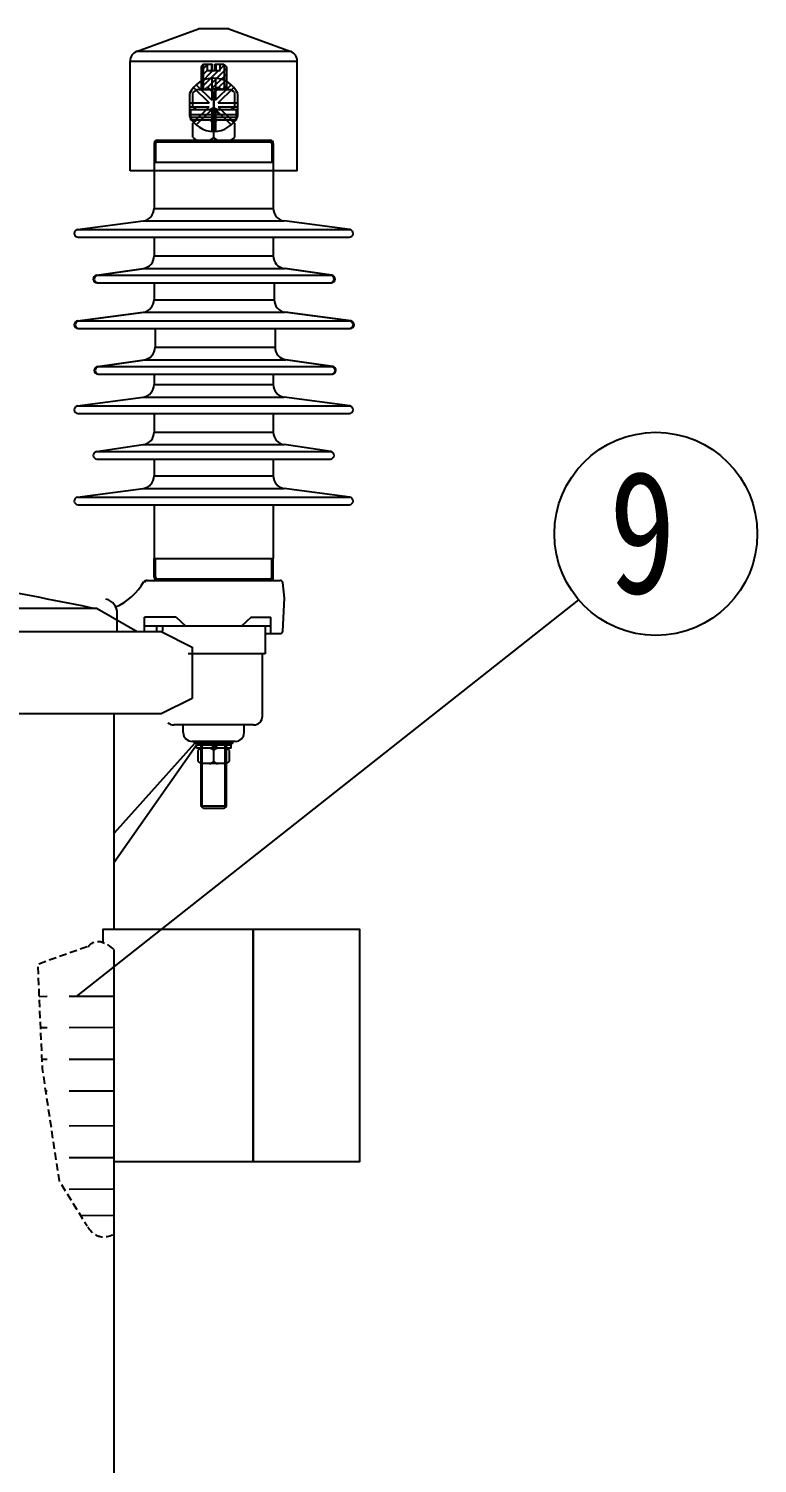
# Model space of a CAD drawing. Header units: millimetres. Extents: x 14764 to 276930, y -11609 to 135619.
# Drawn here: x 269970 to 270258, y 132417 to 132982 of the extents above; entities that cross this region are included whole.
import ezdxf

# ---------------------------------------------------------------- set-up
doc = ezdxf.new("R2010")
doc.units = ezdxf.units.MM
doc.header["$LTSCALE"] = 23.1
doc.linetypes.add('HIDDEN', pattern=[0.375, 0.25, -0.125])
doc.layers.get('0').update_dxf_attribs({"linetype": 'CONTINUOUS'})
doc.layers.add('PL', color=5, linetype='CONTINUOUS')
doc.styles.get("Standard").update_dxf_attribs({"font": 'txt', "width": 0.8})

msp = doc.modelspace()

# ---------------------------------------------------------------- hatches: boundary and pattern name
at = {"linetype": 'ByBlock', "lineweight": 25, "ltscale": 0.5}
h = msp.add_hatch(dxfattribs=at)
h.set_pattern_fill('ANSI31', color=0, scale=0.5, style=0)
h.set_pattern_definition([(45, (333785.9541, 142077.3504), (-1.122532015, 1.122532015), [])])
edge = h.paths.add_edge_path()
edge.add_line((270039.1098, 132968.0527), (270038.3098, 132967.2527))
edge.add_line((270038.3098, 132967.2527), (270038.3098, 132958.9727))
edge.add_spline(control_points=[(270038.3098, 132958.9727), (270038.5791, 132958.791), (270038.8483, 132958.6093), (270039.1098, 132958.4956)], knot_values=[0, 0, 0, 0, 0.80577073, 0.80577073, 0.80577073, 0.80577073], degree=3, periodic=0)
edge.add_line((270039.1098, 132958.4956), (270039.1098, 132968.0527))
edge = h.paths.add_edge_path()
edge.add_line((270047.5098, 132968.0527), (270047.3098, 132968.2527))
edge.add_line((270047.3098, 132968.2527), (270045.8098, 132968.2527))
edge.add_line((270045.8098, 132968.2527), (270045.8098, 132965.7527))
edge.add_line((270045.8098, 132965.7527), (270040.8098, 132965.7527))
edge.add_line((270040.8098, 132965.7527), (270040.8098, 132968.2527))
edge.add_line((270040.8098, 132968.2527), (270039.3098, 132968.2527))
edge.add_line((270039.3098, 132968.2527), (270039.1098, 132968.0527))
edge.add_line((270039.1098, 132968.0527), (270039.1098, 132958.4956))
edge.add_spline(control_points=[(270039.1098, 132958.4956), (270039.4104, 132958.3651), (270040.0491, 132958.2757), (270040.9196, 132959.6579), (270041.5267, 132958.5236), (270041.9157, 132958.2695), (270041.9468, 132958.2516)], knot_values=[0.80577073, 0.80577073, 0.80577073, 0.80577073, 1.7319355, 2.84261248, 4.13342635, 4.24435995, 4.24435995, 4.24435995, 4.24435995], degree=3, periodic=0)
edge.add_line((270041.9468, 132958.2516), (270042.9569, 132958.2516))
edge.add_spline(control_points=[(270042.9569, 132958.2516), (270043.6882, 132958.5247), (270045.2249, 132959.7548), (270046.7302, 132958.0497), (270047.4224, 132958.5923), (270047.5098, 132958.6553)], knot_values=[5.35345922, 5.35345922, 5.35345922, 5.35345922, 7.61653516, 9.67877515, 9.97904513, 9.97904513, 9.97904513, 9.97904513], degree=3, periodic=0)
edge.add_spline(control_points=[(270048.3098, 132958.5433), (270048.1531, 132958.6769), (270047.8857, 132958.9048), (270047.6205, 132958.7351), (270047.5098, 132958.6553)], knot_values=[9.97904513, 9.97904513, 9.97904513, 9.97904513, 10.51765451, 10.89809679, 10.89809679, 10.89809679, 10.89809679], degree=3, periodic=0)
edge.add_line((270047.5098, 132958.6553), (270047.5098, 132968.0527))
edge = h.paths.add_edge_path()
edge.add_line((270048.3098, 132967.2527), (270047.5098, 132968.0527))
edge.add_line((270047.5098, 132968.0527), (270047.5098, 132958.6553))
edge.add_spline(control_points=[(270047.5098, 132958.6553), (270047.6205, 132958.7351), (270047.8857, 132958.9048), (270048.1531, 132958.6769), (270048.3098, 132958.5433)], knot_values=[9.97904513, 9.97904513, 9.97904513, 9.97904513, 10.35948741, 10.89809679, 10.89809679, 10.89809679, 10.89809679], degree=3, periodic=0)
edge.add_line((270048.3098, 132958.5433), (270048.3098, 132967.2527))

# ---------------------------------------------------------------- linework, layer by layer
at = {"color": 0, "linetype": 'ByBlock', "lineweight": 25, "ltscale": 0.5}
for p, q in [((270012.9206, 132973.2196), (270037.3098, 132982.2527)), ((270049.3098, 132982.2527), (270037.3098, 132982.2527)), ((270049.3098, 132982.2527), (270073.6991, 132973.2196)), ((270073.6991, 132973.2196), (270012.9206, 132973.2196)), ((270010.3098, 132926.2527), (270010.3098, 132969.4686)), ((270010.3098, 132969.4686), (270076.3098, 132969.4686)), ((270039.3098, 132968.2527), (270038.3098, 132967.2527)), ((270038.3098, 132967.2527), (270038.3098, 132958.2516)), ((270039.1098, 132968.0527), (270039.1098, 132958.2516)), ((270039.3098, 132968.2527), (270042.8098, 132968.2527)), ((270040.8098, 132965.7527), (270040.8098, 132968.2527)), ((270040.8098, 132965.7527), (270045.8098, 132965.7527)), ((270042.5169, 132966.0811), (270042.5169, 132967.9243)), ((270042.8098, 132965.7527), (270042.8098, 132968.2527)), ((270043.8098, 132968.2527), (270043.8098, 132965.7527)), ((270043.8098, 132968.2527), (270047.3098, 132968.2527)), ((270044.1027, 132967.8855), (270044.1027, 132966.1199)), ((270045.8098, 132965.7527), (270045.8098, 132968.2527)), ((270047.3098, 132968.2527), (270048.3098, 132967.2527)), ((270047.5098, 132968.0527), (270047.5098, 132958.2516)), ((270048.3098, 132967.2527), (270048.3098, 132958.2516)), ((270076.3098, 132926.2527), (270076.3098, 132969.4686)), ((270035.3738, 132959.1072), (270041.4992, 132952.9819)), ((270036.4345, 132960.1679), (270042.5598, 132954.0426)), ((270042.5598, 132962.7051), (270042.5598, 132954.0426)), ((270044.0598, 132962.7051), (270044.0598, 132954.0426)), ((270044.0598, 132954.0426), (270050.1851, 132960.1679)), ((270045.1205, 132952.9819), (270051.2458, 132959.1072)), ((270033.8098, 132952.9819), (270041.4992, 132952.9819)), ((270035.0831, 132951.4646), (270035.0831, 132957.0392)), ((270037.3877, 132958.2516), (270049.2319, 132958.2516)), ((270043.3098, 132951.4646), (270043.3098, 132957.0392)), ((270043.3098, 132955.767), (270043.3098, 132944.0729)), ((270045.1205, 132952.9819), (270052.8098, 132952.9819)), ((270051.5365, 132957.0392), (270051.5365, 132951.4646)), ((270033.8098, 132951.4819), (270041.4992, 132951.4819)), ((270034.3104, 132946.2522), (270034.3104, 132950.2522)), ((270052.3092, 132950.2522), (270034.3104, 132950.2522)), ((270052.3092, 132948.2522), (270034.3104, 132948.2522)), ((270052.3092, 132947.2522), (270034.3104, 132947.2522)), ((270035.3738, 132945.3566), (270041.4992, 132951.4819)), ((270036.4345, 132944.2959), (270042.5598, 132950.4212)), ((270043.853, 132948.2522), (270042.1951, 132950.2522)), ((270042.5598, 132950.4212), (270042.5598, 132941.7587)), ((270045.5785, 132948.2522), (270043.9206, 132950.2522)), ((270044.0598, 132950.4212), (270044.0598, 132941.7587)), ((270044.0598, 132950.4212), (270050.1851, 132944.2959)), ((270045.1205, 132951.4819), (270052.8098, 132951.4819)), ((270045.1205, 132951.4819), (270051.2458, 132945.3566)), ((270052.3092, 132946.2522), (270052.3092, 132950.2522)), ((270052.3092, 132946.2522), (270034.3104, 132946.2522)), ((270035.0831, 132939.4651), (270035.0831, 132945.0397)), ((270043.3098, 132939.4651), (270043.3098, 132945.0397)), ((270051.5365, 132945.0397), (270051.5365, 132939.4651)), ((270019.8098, 132937.0527), (270019.8098, 132929.6527)), ((270020.4098, 132937.0527), (270020.4098, 132929.6527)), ((270021.0098, 132938.2527), (270065.6098, 132938.2527)), ((270021.0098, 132937.6527), (270065.6098, 132937.6527)), ((270066.2098, 132937.0527), (270066.2098, 132929.6527)), ((270066.8098, 132937.0527), (270066.8098, 132929.6527)), ((270076.3098, 132926.2527), (270010.3098, 132926.2527)), ((270019.8098, 132929.6527), (270019.8098, 132926.2527)), ((270019.8098, 132929.6527), (270020.4098, 132929.6527)), ((270019.8098, 132926.2527), (270019.8098, 132911.4427)), ((270020.4098, 132929.6527), (270066.2098, 132929.6527)), ((270066.2098, 132929.6527), (270066.8098, 132929.6527)), ((270066.8098, 132929.6527), (270066.8098, 132926.2527)), ((270066.8098, 132926.2527), (270066.8098, 132911.4126)), ((270019.8097, 132911.4126), (270066.8098, 132911.4126)), ((269989.6112, 132903.0328), (270015.4718, 132906.4868)), ((269989.6112, 132903.0328), (270097.0084, 132903.0328)), ((270015.4718, 132906.4868), (270071.1479, 132906.4868)), ((270097.0084, 132903.0328), (270071.1479, 132906.4868)), ((269989.7313, 132900.0481), (270096.8883, 132900.0481)), ((270019.8098, 132900.0481), (270019.8098, 132892.6999)), ((270066.8098, 132900.0481), (270066.8098, 132892.6999)), ((270019.8098, 132892.6999), (270066.8098, 132892.6999)), ((269997.0911, 132885.0346), (270015.5388, 132887.7533)), ((269997.0911, 132885.0346), (270089.5285, 132885.0346)), ((269997.4591, 132885.0346), (270015.9068, 132887.7533)), ((269997.4591, 132885.0346), (270089.8965, 132885.0346)), ((270015.5388, 132887.7533), (270071.0808, 132887.7533)), ((270015.9068, 132887.7533), (270071.4488, 132887.7533)), ((270089.5285, 132885.0346), (270071.0808, 132887.7533)), ((270089.8965, 132885.0346), (270071.4488, 132887.7533)), ((269997.2313, 132882.0527), (270089.3883, 132882.0527)), ((269997.5993, 132882.0527), (270089.7563, 132882.0527)), ((270019.8098, 132882.0527), (270019.8098, 132875.4126)), ((270067.1778, 132882.0527), (270067.1778, 132875.4126)), ((270067.1778, 132882.0527), (270067.1778, 132875.4126)), ((270019.8098, 132875.4126), (270066.8098, 132875.4126)), ((270020.1778, 132875.4126), (270067.1778, 132875.4126)), ((269989.6112, 132867.0328), (270015.4718, 132870.4868)), ((269989.9792, 132867.0328), (270015.8397, 132870.4868)), ((270015.4718, 132870.4868), (270071.1479, 132870.4868)), ((270015.8397, 132870.4868), (270071.5159, 132870.4868)), ((270097.0084, 132867.0328), (270071.1479, 132870.4868)), ((270097.3764, 132867.0328), (270071.5159, 132870.4868)), ((269989.6112, 132867.0328), (270097.0084, 132867.0328)), ((269989.7313, 132864.0481), (270096.8883, 132864.0481)), ((269989.9792, 132867.0328), (270097.3764, 132867.0328)), ((269990.0993, 132864.0481), (270097.2563, 132864.0481)), ((270020.1778, 132864.0481), (270020.1778, 132856.6999)), ((270067.5458, 132864.0481), (270067.5458, 132856.6999)), ((270020.1778, 132856.6999), (270067.1778, 132856.6999)), ((270020.5458, 132856.6999), (270067.5458, 132856.6999)), ((269997.4591, 132849.0346), (270015.9068, 132851.7533)), ((269997.8271, 132849.0346), (270016.2748, 132851.7533)), ((270015.9068, 132851.7533), (270071.4488, 132851.7533)), ((270016.2748, 132851.7533), (270071.8168, 132851.7533)), ((270089.8965, 132849.0346), (270071.4488, 132851.7533)), ((270090.2645, 132849.0346), (270071.8168, 132851.7533)), ((269997.4591, 132849.0346), (270089.8965, 132849.0346)), ((269997.5993, 132846.0527), (270089.7563, 132846.0527)), ((269997.8271, 132849.0346), (270090.2645, 132849.0346)), ((269997.9673, 132846.0527), (270090.1243, 132846.0527)), ((270019.8098, 132846.0527), (270019.8098, 132841.9374)), ((270019.8098, 132846.0527), (270019.8098, 132841.9374)), ((270066.8098, 132846.0527), (270066.8098, 132841.9374)), ((270066.8098, 132846.0527), (270066.8098, 132841.9374)), ((270019.8098, 132841.9374), (270066.8098, 132841.9374)), ((269989.6112, 132833.5576), (270015.4718, 132837.0116)), ((270015.4718, 132837.0116), (270071.1479, 132837.0116)), ((270097.0084, 132833.5576), (270071.1479, 132837.0116)), ((269989.6112, 132833.5576), (270097.0084, 132833.5576)), ((269989.7313, 132830.5729), (270096.8883, 132830.5729)), ((270019.8098, 132830.5729), (270019.8098, 132823.2247)), ((270066.8098, 132830.5729), (270066.8098, 132823.2247)), ((270019.8098, 132823.2247), (270066.8098, 132823.2247)), ((269997.0911, 132815.5594), (270015.5388, 132818.2782)), ((270015.5388, 132818.2782), (270071.0808, 132818.2782)), ((270089.5285, 132815.5594), (270071.0808, 132818.2782)), ((269997.0911, 132815.5594), (270089.5285, 132815.5594)), ((269997.2313, 132812.5775), (270089.3883, 132812.5775)), ((270019.8098, 132812.5775), (270019.8098, 132805.9374)), ((270019.8098, 132812.5775), (270019.8098, 132805.9374)), ((270066.8098, 132812.5775), (270066.8098, 132805.9374)), ((270066.8098, 132812.5775), (270066.8098, 132805.9374)), ((270019.8098, 132805.9374), (270066.8098, 132805.9374)), ((269989.6112, 132797.5576), (270015.4718, 132801.0116)), ((270015.4718, 132801.0116), (270071.1479, 132801.0116)), ((270097.0084, 132797.5576), (270071.1479, 132801.0116)), ((269989.6112, 132797.5576), (270097.0084, 132797.5576)), ((269989.7313, 132794.5729), (270096.8883, 132794.5729)), ((270019.8098, 132794.5729), (270019.8098, 132773.3795)), ((270066.8098, 132794.5729), (270066.8098, 132773.3795)), ((270019.8098, 132773.3795), (270020.4098, 132773.3795)), ((270019.8098, 132765.9795), (270019.8098, 132773.3795)), ((270020.4098, 132765.9795), (270020.4098, 132773.3795)), ((270020.4098, 132773.3795), (270066.2098, 132773.3795)), ((270066.2098, 132773.3795), (270066.8098, 132773.3795)), ((270066.2098, 132765.9795), (270066.2098, 132773.3795)), ((270066.8098, 132765.9795), (270066.8098, 132773.3795)), ((270016.6452, 132764.7795), (270069.5868, 132764.7795)), ((270021.0098, 132765.3795), (270065.6098, 132765.3795)), ((270021.0098, 132764.7795), (270065.6098, 132764.7795)), ((270021.0098, 132764.7795), (270065.6098, 132764.7795)), ((270038.0598, 132764.7795), (270038.0598, 132765.3795)), ((270048.5598, 132765.3795), (270048.5598, 132764.7795)), ((270071.3098, 132757.7795), (270070.5797, 132763.8982)), ((270070.6117, 132744.7261), (270071.3098, 132757.7795)), ((269997.3683, 132753.7243), (269657.1564, 132753.7006)), ((269997.3683, 132753.7243), (270013.0734, 132744.6234)), ((270016.008, 132744.7497), (270016.008, 132750.2795)), ((270028.5598, 132750.2795), (270016.008, 132750.2795)), ((270028.5598, 132750.2795), (270032.3098, 132746.7795)), ((270058.0598, 132750.2795), (270054.3098, 132746.7795)), ((270058.0598, 132750.2795), (270065.8098, 132750.2795)), ((270065.8098, 132743.7795), (270065.8098, 132750.2795)), ((269588.4776, 132744.5747), (270022.6376, 132744.5747)), ((270065.8098, 132746.7795), (270016.008, 132746.7795)), ((270020.8098, 132746.7795), (270020.8098, 132744.7497)), ((270022.6376, 132744.5747), (270034.7876, 132738.4997)), ((270023.0598, 132746.7795), (270023.0598, 132744.7497)), ((270063.5598, 132746.7795), (270063.5598, 132735.7795)), ((270063.5598, 132743.7795), (270069.6131, 132743.7795)), ((270034.7876, 132738.4997), (270034.7876, 132718.2497)), ((270063.5598, 132735.7795), (270033.2579, 132735.7795)), ((270062.5598, 132711.2795), (270062.5598, 132735.7795)), ((270034.7876, 132718.2497), (270022.6376, 132712.1747)), ((270022.6376, 132712.1747), (269588.4776, 132712.1747)), ((270059.0598, 132707.7795), (270027.5598, 132707.7795)), ((270031.3098, 132704.7795), (270031.3098, 132707.7795)), ((270055.3098, 132704.7795), (270055.3098, 132707.7795)), ((270051.8098, 132701.2795), (270034.8098, 132701.2795)), ((270035.7098, 132700.5194), (270035.7098, 132701.2795)), ((270050.9098, 132701.2795), (270035.7098, 132701.2795)), ((270050.9098, 132700.5194), (270035.7098, 132700.5194)), ((270036.4698, 132698.6194), (270036.4698, 132699.7594)), ((270050.1498, 132699.7594), (270036.4698, 132699.7594)), ((270050.1498, 132698.6194), (270036.4698, 132698.6194)), ((270038.3098, 132675.7795), (270038.3098, 132701.2795)), ((270038.8098, 132675.2795), (270038.8098, 132701.2795)), ((270042.3525, 132698.6194), (270043.8411, 132699.7594)), ((270043.5522, 132698.6194), (270044.9211, 132699.7594)), ((270047.8098, 132675.2795), (270047.8098, 132701.2795)), ((270048.3098, 132675.7795), (270048.3098, 132701.2795)), ((270050.1498, 132699.7594), (270050.1498, 132700.5194)), ((270050.1498, 132698.6194), (270050.1498, 132699.7594)), ((270050.9098, 132700.5194), (270050.9098, 132701.2795)), ((270037.0571, 132697.6979), (270037.0571, 132693.4609)), ((270043.3098, 132693.4609), (270043.3098, 132697.6979)), ((270049.5625, 132693.4609), (270049.5625, 132697.6979)), ((270047.8109, 132692.5394), (270038.8087, 132692.5394)), ((270048.3098, 132675.7795), (270038.3098, 132675.7795)), ((270039.3098, 132674.7795), (270038.3098, 132675.7795)), ((270048.3098, 132675.7795), (270047.3098, 132674.7795)), ((270047.3098, 132674.7795), (270039.3098, 132674.7795))]:
    msp.add_line(p, q, dxfattribs=at)
at = {"color": 1}
msp.add_line((270187.2855, 132757.1525), (269989.0181, 132600.711), dxfattribs=at)
at = {"color": 0, "linetype": 'ByBlock', "lineweight": 25}
for p, q in [((270005.2876, 132744.7497), (270005.2876, 132751.622)), ((270058.8587, 132627.1086), (270058.8587, 132535.6686))]:
    msp.add_line(p, q, dxfattribs=at)
at = {"color": 2, "linetype": 'HIDDEN', "ltscale": 3}
for p, q in [((270003.6416, 132600.7568), (269974.3946, 132600.6651)), ((270003.6416, 132588.4599), (269974.937, 132588.3698)), ((270003.6416, 132575.9247), (269975.4881, 132575.8786)), ((270003.6416, 132563.4692), (269976.9781, 132563.3856)), ((270003.6416, 132549.7332), (269979.0538, 132549.656)), ((270003.6416, 132537.198), (269980.943, 132537.1608)), ((270003.6416, 132524.7425), (269984.4202, 132524.6822)), ((270003.6416, 132514.3524), (269990.8631, 132514.3123))]:
    msp.add_line(p, q, dxfattribs=at)
at = {"color": 0, "linetype": 'ByBlock', "lineweight": 25, "ltscale": 0.5}
for points in [[(270033.8098, 132956.7248), (270033.8098, 132947.7806)], [(270052.8098, 132947.7806), (270052.8098, 132956.7248)], [(270004.0557, 132139.1125), (270004.0557, 132619.2156)]]:
    msp.add_lwpolyline(points, dxfattribs=at)
at = {"color": 0, "linetype": 'ByBlock', "lineweight": 25}
for points in [[(270004.0557, 132627.1086), (270004.0557, 132712.1747)], [(270004.0557, 132535.6686), (270058.8587, 132535.6686), (270058.8587, 132627.1086), (269999.5628, 132627.1086), (269999.5628, 132622.0824)], [(270014.6187, 132535.6686), (270101.0187, 132535.6686), (270101.0187, 132627.1086), (270014.6187, 132627.1086)]]:
    msp.add_lwpolyline(points, dxfattribs=at)
at = {"color": 0, "linetype": 'ByBlock', "lineweight": 25, "ltscale": 0.5, "flags": 128}
for points in [[(270035.7098, 132700.5194), (270004.0557, 132665.0868)], [(270036.4698, 132699.7594), (270004.0557, 132653.6182)]]:
    msp.add_lwpolyline(points, dxfattribs=at)
at = {"color": 1}
msp.add_circle((270217.7695, 132783.1134), 40.0405, dxfattribs=at)
at = {"color": 0, "linetype": 'ByBlock', "lineweight": 25, "ltscale": 0.5}
for centre, radius, start, end in [((270014.3098, 132969.4686), 4, 110.323137, 180), ((270072.3098, 132969.4686), 4, 0, 69.676863), ((270043.3098, 132952.2527), 10.5, 25.208765, 154.791235), ((270037.5528, 132955.1414), 3.1146, 93.037743, 142.459651), ((270040.8402, 132955.1414), 3.1146, 37.540349, 86.962257), ((270045.7795, 132955.1414), 3.1146, 93.037743, 142.459651), ((270049.0669, 132955.1414), 3.1146, 37.540349, 86.962257), ((270043.3098, 132952.2527), 10.5, 205.208765, 334.791235), ((270037.5528, 132953.3624), 3.1146, 217.540349, 266.962257), ((270040.8402, 132953.3624), 3.1146, 273.037743, 322.459651), ((270045.7795, 132953.3624), 3.1146, 217.540349, 266.962257), ((270049.0669, 132953.3624), 3.1146, 273.037743, 322.459651), ((270037.5528, 132943.1419), 3.1146, 93.037743, 142.459651), ((270040.8402, 132943.1419), 3.1146, 37.540349, 86.962257), ((270045.7795, 132943.1419), 3.1146, 93.037743, 142.459651), ((270049.0669, 132943.1419), 3.1146, 37.540349, 86.962257), ((270021.0098, 132937.0527), 1.2, 90.074602, 180), ((270021.0098, 132937.0527), 0.6, 90.074602, 180), ((270037.5528, 132941.3629), 3.1146, 217.540349, 266.962257), ((270040.8402, 132941.3629), 3.1146, 273.037743, 322.459651), ((270045.7795, 132941.3629), 3.1146, 217.540349, 266.962257), ((270049.0669, 132941.3629), 3.1146, 273.037743, 322.459651), ((270065.6098, 132937.0527), 1.2, 0, 90), ((270065.6098, 132937.0527), 0.6, 0, 90), ((270014.8098, 132911.4427), 5, 277.60747, 0), ((270071.8098, 132911.4427), 5, 180, 262.39253), ((269989.8098, 132901.546), 1.5, 97.60747, 272), ((270096.8098, 132901.546), 1.5, 268, 82.39253), ((270014.8098, 132892.6999), 5, 278.383672, 0), ((270071.8098, 132892.6999), 5, 180, 261.616328), ((269997.3098, 132883.5506), 1.5, 98.383672, 273), ((269997.6778, 132883.5506), 1.5, 98.383672, 267), ((270089.3098, 132883.5506), 1.5, 267, 81.616328), ((270089.6778, 132883.5506), 1.5, 273, 81.616328), ((270014.8098, 132875.4427), 5, 277.60747, 0), ((270072.1778, 132875.4427), 5, 180, 262.39253), ((269989.8098, 132865.546), 1.5, 97.60747, 267), ((269990.1778, 132865.546), 1.5, 97.60747, 267), ((270096.8098, 132865.546), 1.5, 273, 82.39253), ((270097.1778, 132865.546), 1.5, 273, 82.39253), ((270015.1778, 132856.6999), 5, 278.383672, 0), ((270072.5458, 132856.6999), 5, 180, 261.616328), ((269997.6778, 132847.5506), 1.5, 98.383672, 267), ((269998.0458, 132847.5506), 1.5, 98.383672, 267), ((270089.6778, 132847.5506), 1.5, 273, 81.616328), ((270090.0458, 132847.5506), 1.5, 273, 81.616328), ((270014.8098, 132841.9676), 5, 277.60747, 0), ((270071.8098, 132841.9676), 5, 180, 262.39253), ((269989.8098, 132832.0708), 1.5, 97.60747, 267), ((270096.8098, 132832.0708), 1.5, 273, 82.39253), ((270014.8098, 132823.2247), 5, 278.383672, 0), ((270071.8098, 132823.2247), 5, 180, 261.616328), ((269997.3098, 132814.0755), 1.5, 98.383672, 267), ((270089.3098, 132814.0755), 1.5, 273, 81.616328), ((270014.8098, 132805.9676), 5, 277.60747, 0), ((270071.8098, 132805.9676), 5, 180, 262.39253), ((269989.8098, 132796.0708), 1.5, 97.60747, 267), ((270096.8098, 132796.0708), 1.5, 273, 82.39253), ((269994.9985, 132776.2871), 24, 293.712756, 329.979694), ((270016.6447, 132763.7795), 1, 89.973747, 149.979694), ((270017.0328, 132763.7795), 1, 90, 173.178247), ((270021.0098, 132765.9795), 1.2, 180, 269.925398), ((270021.0098, 132765.9795), 0.6, 180, 269.925398), ((270065.6098, 132765.9795), 0.6, 270, 0), ((270065.6098, 132765.9795), 1.2, 270, 0), ((270069.5868, 132763.7795), 1, 6.821753, 90), ((270069.6131, 132744.7795), 1, 270, 356.942248), ((270059.0598, 132711.2795), 3.5, 270, 0), ((270027.5598, 132711.2795), 3.5, 227.982671, 270), ((270034.8098, 132704.7795), 3.5, 180, 270), ((270051.8098, 132704.7795), 3.5, 270, 0), ((270038.9342, 132696.2555), 2.3673, 93.037743, 142.459651), ((270041.4328, 132696.2555), 2.3673, 37.540349, 86.962257), ((270045.1869, 132696.2555), 2.3673, 93.037743, 142.459651), ((270047.6855, 132696.2555), 2.3673, 37.540349, 86.962257), ((270038.9342, 132694.9034), 2.3673, 217.540349, 266.962257), ((270041.4328, 132694.9034), 2.3673, 273.037743, 322.459651), ((270045.1869, 132694.9034), 2.3673, 217.540349, 266.962257), ((270047.6855, 132694.9034), 2.3673, 273.037743, 322.459651)]:
    msp.add_arc(centre, radius, start, end, dxfattribs=at)
at = {"color": 0, "linetype": 'ByBlock', "lineweight": 25}
msp.add_arc((269999.2876, 132751.622), 6, 0, 75.433885, dxfattribs=at)
at = {"color": 0, "linetype": 'ByBlock', "lineweight": 25, "ltscale": 0.5}
msp.add_open_spline([(270038.3098, 132958.9727), (270038.8885, 132958.5821), (270039.8383, 132957.9411), (270040.9196, 132959.6579), (270042.3416, 132957.0013), (270044.8278, 132960.2045), (270046.8541, 132957.9095), (270047.7984, 132958.9793), (270048.1531, 132958.6769), (270048.3098, 132958.5433)], degree=3, knots=[0, 0, 0, 0, 1.7319355, 2.84261248, 4.13342635, 7.61653516, 9.67877515, 10.35948741, 10.89809679, 10.89809679, 10.89809679, 10.89809679], dxfattribs=at)
msp.add_open_spline([(269907.0288, 132770.0248), (269937.4264, 132765.5155), (269967.4687, 132759.6097), (269996.8208, 132753.6976)], degree=3, dxfattribs=at)
at = {"layer": 'PL', "color": 4, "linetype": 'HIDDEN', "ltscale": 0.5, "flags": 128}
msp.add_lwpolyline([(269993.3406, 132620.3677), (269973.8343, 132613.3659), (269975.6525, 132572.1533), (269982.3181, 132528.0654), (269993.3406, 132510.3248)], dxfattribs=at)
at = {"layer": 'PL', "color": 4, "linetype": 'HIDDEN', "ltscale": 0.5}
for points in [[(269993.7548, 132620.3677), (269997.2076, 132624.4191), (270000.6604, 132621.8317), (270004.0557, 132619.2156)], [(270003.6416, 132506.684), (270000.3025, 132505.6196), (269996.8542, 132504.7444), (269993.3406, 132510.3248)]]:
    msp.add_open_spline(points, degree=3, dxfattribs=at)

# ---------------------------------------------------------------- texts
at = {"color": 3, "linetype": 'Continuous', "insert": (270225.5901, 132808.0319), "char_height": 48.384, "width": 38.7072, "attachment_point": 3, "line_spacing_factor": 0.9}
msp.add_mtext('9', dxfattribs=at)

doc.saveas('drawing.dxf')
